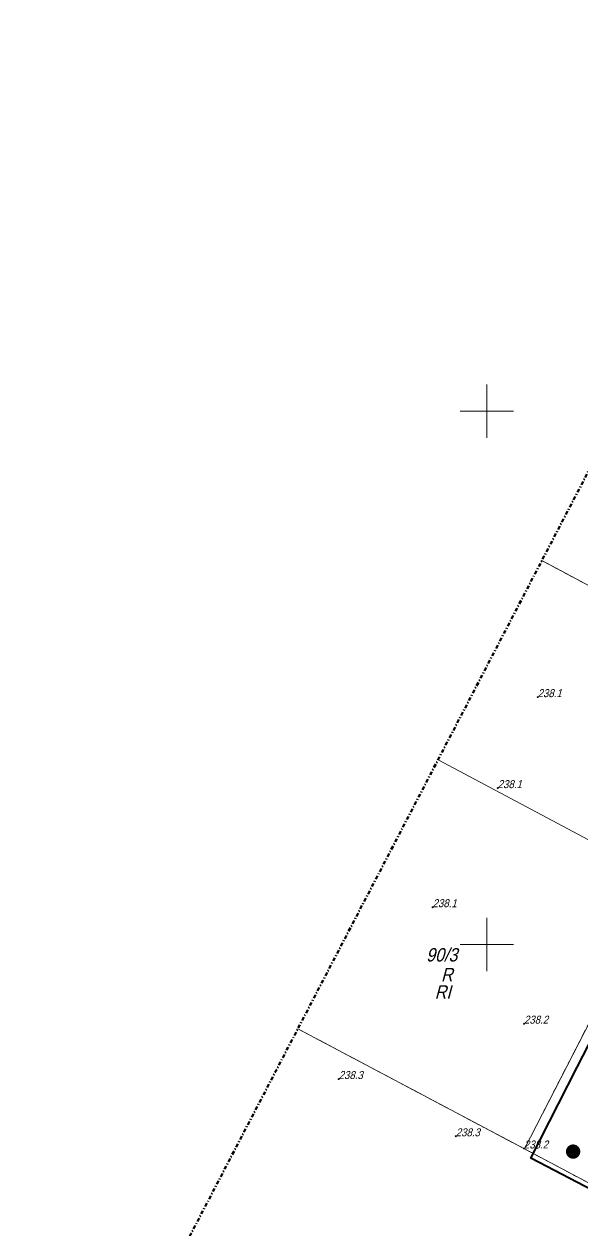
# Model space of a CAD drawing. Extents: x 7449598 to 7450455, y 5563374 to 5564952.
# Drawn here: x 7450156.7 to 7450209, y 5564623.1 to 5564736.3 of the extents above; entities that cross this region are included whole.
import ezdxf

# ---------------------------------------------------------------- set-up
doc = ezdxf.new("R2010")
doc.units = 0
doc.header["$MEASUREMENT"] = 0
doc.linetypes.add('218-500', pattern=[1, 0.5, -0.5])
doc.linetypes.add('DGN Style 4', pattern=[0.686427, 0.343214, -0.171607, 0, -0.171607])
for name, color, linetype, lineweight in [('EDZPD_219', 7, 'Continuous', 0), ('GUPWZA', 7, 'Continuous', 0), ('Warstwa 1', 7, 'Continuous', 0), ('Warstwa 24', 7, 'Continuous', 0), ('Warstwa 26', 7, 'Continuous', 0), ('Warstwa 28', 7, 'Continuous', 0), ('Warstwa 29', 7, 'Continuous', 0), ('Warstwa 60', 7, 'Continuous', 0), ('Warstwa 8', 7, 'Continuous', 0)]:
    doc.layers.add(name, color=color, linetype=linetype, lineweight=lineweight)
doc.styles.add('Style-WORKING_1250 I 0.26180', font='WORKING_1250.shx', dxfattribs={"oblique": 14.999978})

# ---------------------------------------------------------------- blocks, each defined once
blk = doc.blocks.new('PW01')
at = {"layer": 'Warstwa 1', "color": 7, "linetype": 'Continuous', "lineweight": 13}
blk.add_circle((0, 0), 0.045, dxfattribs=at)
blk = doc.blocks.new('KOLO')
blk.add_hatch(color=0).paths.add_polyline_path([(0, -5), (-1.2941, -4.82963), (-2.5, -4.33013), (-3.53553, -3.53553), (-4.33013, -2.5), (-4.82963, -1.2941), (-5, 0), (-4.82963, 1.2941), (-4.33013, 2.5), (-3.53553, 3.53553), (-2.5, 4.33013), (-1.2941, 4.82963), (0, 5), (1.2941, 4.82963), (2.5, 4.33013), (3.53553, 3.53553), (4.33013, 2.5), (4.82963, 1.2941), (5, 0), (4.82963, -1.2941), (4.33013, -2.5), (3.53553, -3.53553), (2.5, -4.33013), (1.2941, -4.82963)], flags=16)

msp = doc.modelspace()

# ---------------------------------------------------------------- linework, layer by layer
at = {"layer": 'EDZPD_219', "color": 96, "linetype": 'Continuous', "lineweight": 13}
for p, q in [((7450232.44, 5564671.43), (7450205.16, 5564685.98)), ((7450195.44, 5564667.31), (7450216.48, 5564656.09)), ((7450203.53, 5564630.83), (7450216.48, 5564656.09)), ((7450182.3, 5564642.09), (7450203.53, 5564630.83)), ((7450246.56, 5564607.99), (7450203.53, 5564630.83))]:
    msp.add_line(p, q, dxfattribs=at)
at = {"layer": 'Warstwa 1', "color": 7, "linetype": 'Continuous', "lineweight": 40, "flags": 128}
msp.add_lwpolyline([(7450254.21, 5564624.64), (7450246.06, 5564608.46), (7450229.04, 5564617.07), (7450216.47, 5564623.54), (7450204.12, 5564629.95), (7450208.47, 5564638.48), (7450214.82, 5564650.8)], dxfattribs=at)
at = {"layer": 'Warstwa 29', "color": 96, "linetype": '218-500', "lineweight": 13}
for p, q in [((7450232.44, 5564671.43), (7450205.16, 5564685.98)), ((7450205.16, 5564685.98), (7450232.44, 5564671.43)), ((7450203.53, 5564630.83), (7450216.48, 5564656.09)), ((7450216.48, 5564656.09), (7450203.53, 5564630.83)), ((7450203.53, 5564630.83), (7450182.3, 5564642.09)), ((7450182.3, 5564642.09), (7450203.53, 5564630.83)), ((7450246.56, 5564607.99), (7450203.53, 5564630.83)), ((7450203.53, 5564630.83), (7450246.56, 5564607.99))]:
    msp.add_line(p, q, dxfattribs=at)
at = {"layer": 'Warstwa 60', "color": 7, "linetype": 'Continuous', "lineweight": 13}
for p, q in [((7450200, 5564697.5), (7450200, 5564702.5)), ((7450197.5, 5564700), (7450202.5, 5564700)), ((7450200, 5564647.5), (7450200, 5564652.5)), ((7450197.5, 5564650), (7450202.5, 5564650))]:
    msp.add_line(p, q, dxfattribs=at)
at = {"layer": 'Warstwa 8', "color": 7, "linetype": 'DGN Style 4', "lineweight": 53, "flags": 128}
msp.add_lwpolyline([(7450242.25, 5564757.19), (7450281.76, 5564736.22), (7450381.95, 5564923.76), (7450454.95, 5564884.92), (7450405.4, 5564791.85), (7450392.83, 5564798.55), (7450342.94, 5564703.75), (7450227.05, 5564484.37), (7450154.83, 5564348.79), (7449690.29, 5563497.19), (7449618.91, 5563522.75), (7449629.01, 5563547.14), (7449943.26, 5564118.2), (7449916.28, 5564132.94), (7449953.15, 5564197.69), (7449979.3, 5564183.67), (7450084.83, 5564375.48), (7450052.49, 5564392.85)], close=True, dxfattribs=at)

# ---------------------------------------------------------------- block references
at = {"layer": 'GUPWZA', "color": 7, "lineweight": 0, "ltscale": 0.1, "xscale": 0.135, "yscale": 0.135, "zscale": 0.135, "rotation": 285.8189826738943}
msp.add_blockref('KOLO', (7450208.09, 5564630.58), dxfattribs=at)
at = {"layer": 'Warstwa 1', "color": 7, "linetype": 'Continuous', "lineweight": 13}
for p in [(7450204.77, 5564673.18), (7450201.03, 5564664.65), (7450194.93, 5564653.49), (7450203.49, 5564642.57), (7450186.13, 5564637.38), (7450197.1, 5564632.01), (7450203.49, 5564630.87)]:
    msp.add_blockref('PW01', p, dxfattribs=at)

# ---------------------------------------------------------------- texts
at = {"layer": 'Warstwa 1', "color": 7, "linetype": 'Continuous', "lineweight": 0, "style": 'Style-WORKING_1250 I 0.26180', "oblique": 15, "width": 0.900007}
for s, p in [('238.1', (7450204.77, 5564673.18)), ('238.1', (7450201.03, 5564664.65)), ('238.1', (7450194.93, 5564653.49)), ('238.2', (7450203.49, 5564642.57)), ('238.3', (7450186.13, 5564637.38)), ('238.3', (7450197.1, 5564632.01)), ('238.2', (7450203.49, 5564630.87))]:
    msp.add_text(s, height=0.75, dxfattribs=at).set_placement(p)
at = {"layer": 'Warstwa 24', "color": 96, "linetype": 'Continuous', "lineweight": 30, "style": 'Style-WORKING_1250 I 0.26180', "oblique": 15, "width": 0.899997}
msp.add_text('90/3', height=1.25, dxfattribs=at).set_placement((7450194.32, 5564648.4))
at = {"layer": 'Warstwa 26', "color": 96, "linetype": 'Continuous', "lineweight": 30, "style": 'Style-WORKING_1250 I 0.26180', "oblique": 15, "width": 0.899997}
msp.add_text('RI', height=1.25, dxfattribs=at).set_placement((7450195.13, 5564644.92))
at = {"layer": 'Warstwa 28', "color": 96, "linetype": 'Continuous', "lineweight": 30, "style": 'Style-WORKING_1250 I 0.26180', "oblique": 15, "width": 0.899997}
msp.add_text('R', height=1.25, dxfattribs=at).set_placement((7450195.72, 5564646.55))

doc.saveas('drawing.dxf')
